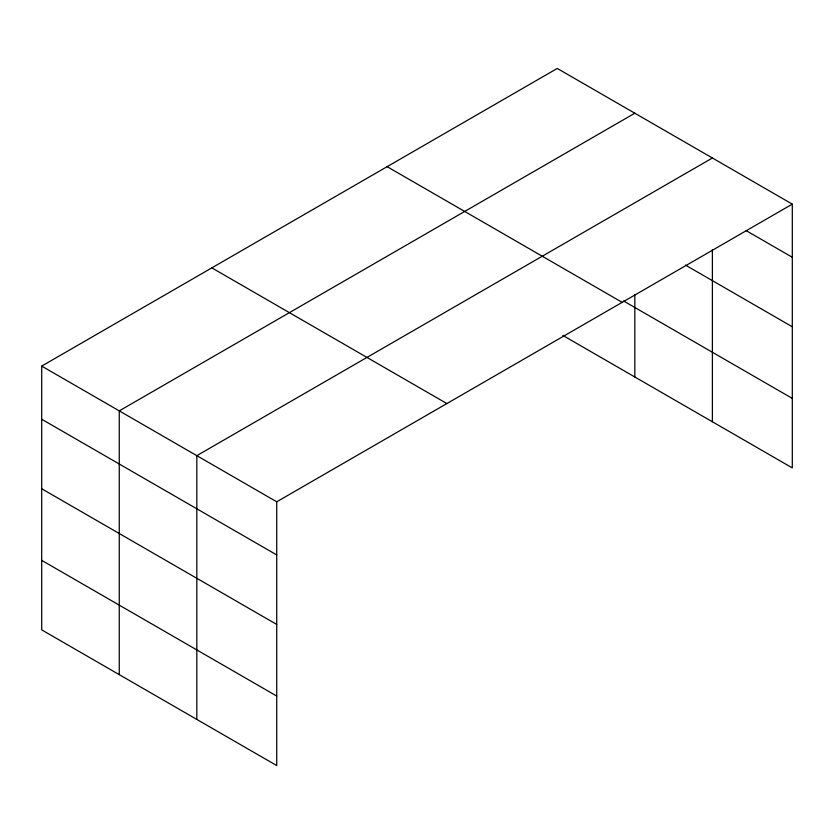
<?xml version="1.0" encoding="UTF-8"?>
<svg xmlns="http://www.w3.org/2000/svg" width="834" height="834" viewBox="0 0 834 834"><rect width="100%" height="100%" fill="white"/><g stroke="black" fill="none" stroke-linecap="round" stroke-linejoin="round"><path stroke-width="1.25" d="M792.3 204.132L557.268 68.44L41.7 366.095L41.7 629.868L276.732 765.56L276.732 501.797L792.3 204.132L792.3 467.905L562.887 335.456M712.392 249.752L712.392 421.764M634.83 113.215L119.262 410.881L119.262 674.643M712.392 158.001L196.824 455.656L196.824 719.429M746.159 230.632L792.3 257.268M685.412 265.066L792.3 326.782M623.582 300.991L792.3 398.391M387.132 166.664L622.164 302.356M211.836 267.87L446.868 403.562M41.7 366.095L276.732 501.797M41.7 419.231L276.732 554.933M41.7 488.745L276.732 624.437M41.7 560.354L276.732 696.056M634.83 294.454L634.83 376.989"/></g></svg>
